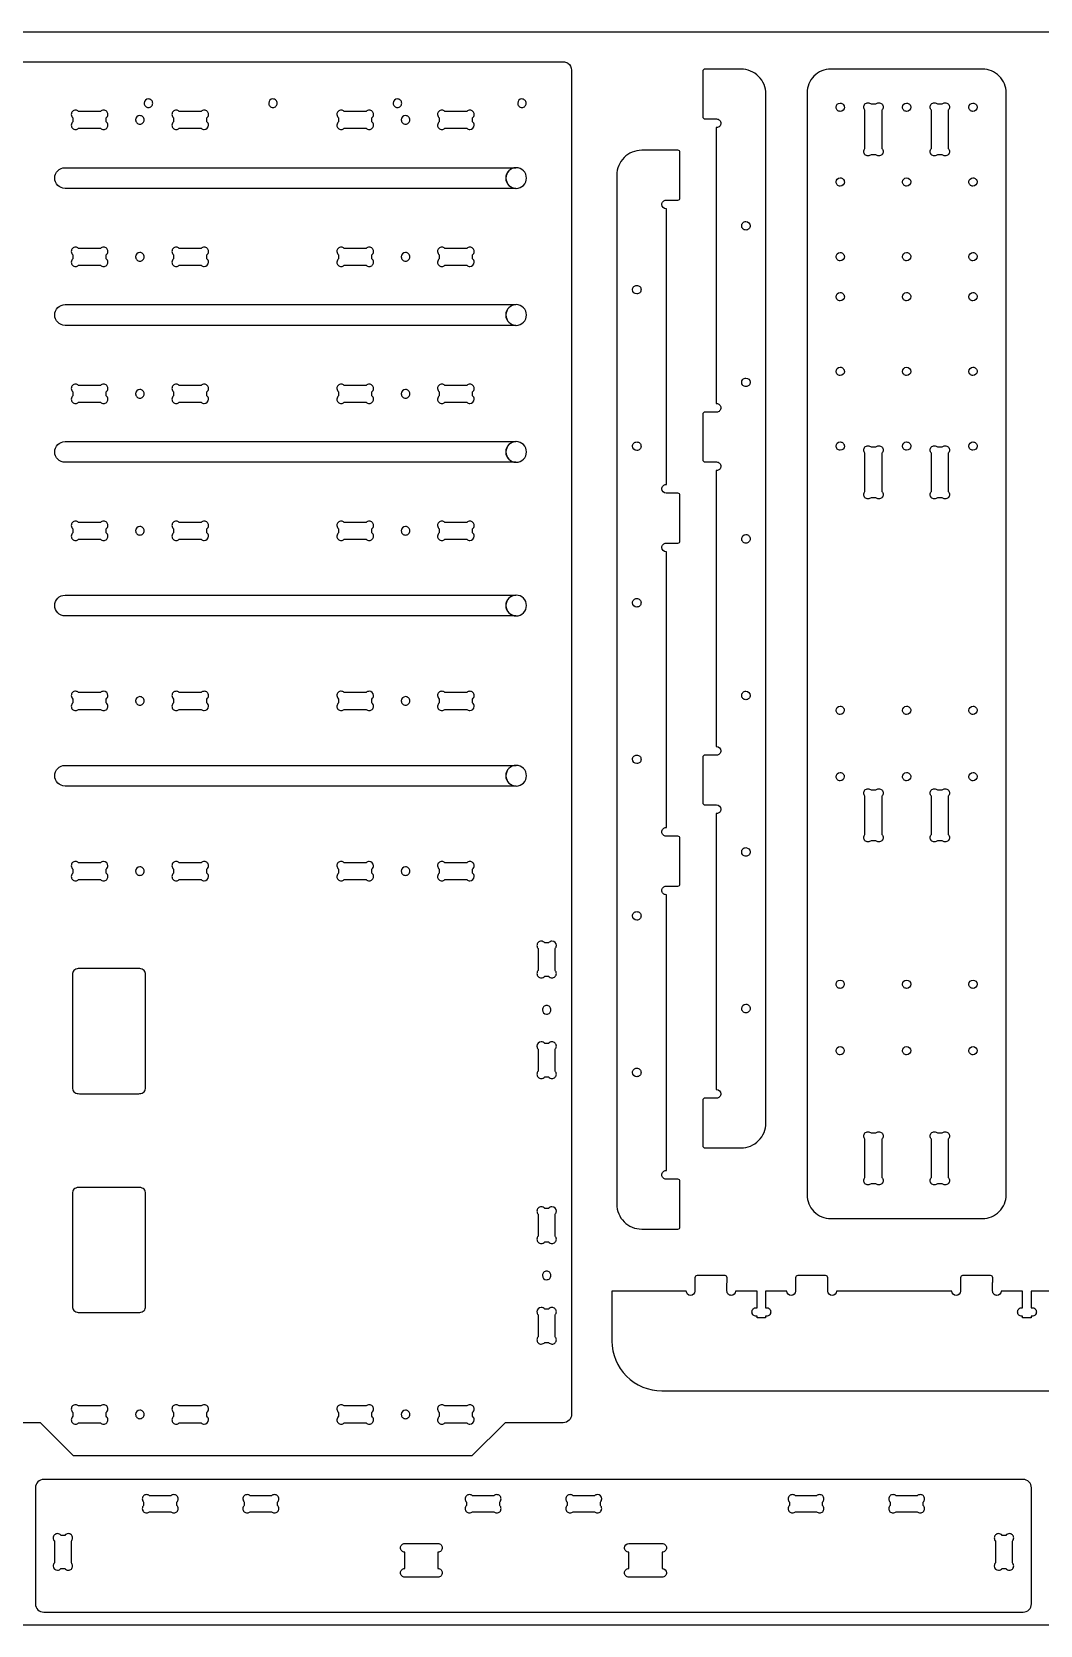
# Model space of a CAD drawing. Header units: millimetres. Extents: x 2352 to 2545, y 2416 to 2614.
# Drawn here: x 2472.41 to 2502.78, y 2465.46 to 2513.46 of the extents above; entities that cross this region are included whole.
import ezdxf

# ---------------------------------------------------------------- set-up
doc = ezdxf.new("R2010")
doc.units = ezdxf.units.MM
doc.layers.add('Layer_1', color=70, linetype='Continuous')

msp = doc.modelspace()

# ---------------------------------------------------------------- linework, layer by layer
at = {"layer": 'Layer_1'}
msp.add_lwpolyline([(2448.54, 2513.462), (2544.538, 2513.462), (2544.538, 2465.464), (2448.54, 2465.464)], close=True, dxfattribs=at)
for points in [[(2488.543, 2512.525, -0.029149), (2488.554, 2512.518, -0.248873), (2488.664, 2512.311), (2488.664, 2488.188), (2488.664, 2471.813, -0.415499), (2488.414, 2471.563), (2486.664, 2471.563), (2485.664, 2470.562), (2473.665, 2470.562), (2472.665, 2471.563), (2471.54, 2471.563, -0.415499), (2471.29, 2471.813), (2471.29, 2487.938), (2470.415, 2487.938, -0.4155), (2470.165, 2488.188), (2470.165, 2512.311, -0.415494), (2470.415, 2512.561), (2488.414, 2512.561), (2488.414, 2512.561, -0.14259)], [(2493.164, 2500.375, -0.415985), (2493.034, 2500.245), (2493.021, 2500.245), (2493.021, 2491.935), (2493.034, 2491.935, -0.414026), (2493.164, 2491.805, -0.415855), (2493.034, 2491.675), (2493.021, 2491.675), (2493.021, 2491.674), (2492.679, 2491.674, 0.415566), (2492.617, 2491.611), (2492.617, 2490.236, 0.415434), (2492.679, 2490.174), (2493.021, 2490.174), (2493.021, 2490.173), (2493.034, 2490.173, -0.414026), (2493.164, 2490.042, -0.415963), (2493.034, 2489.912), (2493.021, 2489.912), (2493.021, 2481.602), (2493.034, 2481.602, -0.414092), (2493.164, 2481.472, -0.415987), (2493.034, 2481.342), (2493.021, 2481.342), (2493.021, 2481.341), (2492.679, 2481.341, 0.415558), (2492.617, 2481.278), (2492.617, 2479.903, 0.415439), (2492.679, 2479.841), (2493.021, 2479.841), (2493.024, 2479.841), (2493.77, 2479.841), (2493.77, 2479.841, 0.415485), (2494.519, 2480.59), (2494.519, 2511.591, 0.41548), (2493.77, 2512.339), (2493.77, 2512.339), (2493.024, 2512.339), (2493.021, 2512.339), (2492.679, 2512.339), (2492.679, 2512.339, 0.415578), (2492.617, 2512.277), (2492.617, 2510.902, 0.415439), (2492.679, 2510.839), (2493.021, 2510.839), (2493.021, 2510.838), (2493.034, 2510.838, -0.416006), (2493.164, 2510.708, -0.416757), (2493.034, 2510.578), (2493.021, 2510.578), (2493.021, 2502.268), (2493.034, 2502.268, -0.415907), (2493.164, 2502.138, -0.416757), (2493.034, 2502.008), (2493.021, 2502.008), (2493.021, 2502.007), (2492.679, 2502.007, 0.415465), (2492.617, 2501.944), (2492.617, 2500.569, 0.415214), (2492.679, 2500.507), (2493.021, 2500.507), (2493.021, 2500.505), (2493.034, 2500.505, -0.415967)], [(2501.038, 2512.339), (2496.475, 2512.339), (2496.475, 2512.339, 0.415783), (2495.757, 2511.621), (2495.757, 2478.432, 0.415455), (2496.475, 2477.714), (2501.038, 2477.714, 0.415442), (2501.756, 2478.432), (2501.756, 2511.621, 0.415312)], [(2475.921, 2511.182, 0.414711), (2476.05, 2511.312, 0.415513), (2475.921, 2511.441, 0.412783), (2475.792, 2511.312, 0.414697)], [(2479.671, 2511.182, 0.414711), (2479.8, 2511.312, 0.415513), (2479.671, 2511.441, 0.412771), (2479.542, 2511.312, 0.414706)], [(2483.421, 2511.182, 0.414711), (2483.55, 2511.312, 0.415513), (2483.421, 2511.441, 0.412783), (2483.292, 2511.312, 0.414697)], [(2487.171, 2511.182, 0.414711), (2487.3, 2511.312, 0.415513), (2487.171, 2511.441, 0.412771), (2487.042, 2511.312, 0.414706)], [(2496.632, 2511.191, -0.41419), (2496.757, 2511.316, -0.414218), (2496.882, 2511.191, -0.41419), (2496.757, 2511.066, -0.414218)], [(2498.01, 2511.291), (2498.011, 2511.291), (2498.011, 2511.29, -0.203209), (2498.049, 2511.198, -0.196302), (2498.011, 2511.106), (2498.011, 2510.831), (2498.011, 2510.666), (2498.011, 2510.387), (2498.011, 2509.947, -0.203561), (2498.049, 2509.855, -0.195895), (2498.011, 2509.763), (2498.011, 2509.762), (2498.01, 2509.762, -0.20099), (2497.919, 2509.724, -0.194334), (2497.827, 2509.762), (2497.686, 2509.762, -0.200946), (2497.594, 2509.724, -0.194214), (2497.503, 2509.762), (2497.502, 2509.762), (2497.502, 2509.763, -0.19993), (2497.465, 2509.855, -0.199083), (2497.502, 2509.947), (2497.502, 2510.387), (2497.502, 2510.666), (2497.502, 2510.831), (2497.502, 2511.106, -0.199677), (2497.465, 2511.198, -0.199515), (2497.502, 2511.29), (2497.502, 2511.291), (2497.503, 2511.291, -0.197714), (2497.594, 2511.328, -0.197923), (2497.686, 2511.291), (2497.827, 2511.291, -0.197676), (2497.919, 2511.328, -0.197448)], [(2498.757, 2511.316, -0.414216), (2498.882, 2511.191, -0.414195), (2498.757, 2511.066, -0.414229), (2498.632, 2511.191, -0.414185)], [(2500.009, 2511.291), (2500.01, 2511.291), (2500.01, 2511.29, -0.2032), (2500.048, 2511.198, -0.196313), (2500.01, 2511.106), (2500.01, 2510.831), (2500.01, 2510.666), (2500.01, 2510.387), (2500.01, 2509.947, -0.203552), (2500.048, 2509.855, -0.195905), (2500.01, 2509.763), (2500.01, 2509.762), (2500.009, 2509.762, -0.200948), (2499.918, 2509.724, -0.194176), (2499.827, 2509.762), (2499.685, 2509.762, -0.200919), (2499.594, 2509.724, -0.194214), (2499.502, 2509.762), (2499.502, 2509.762), (2499.502, 2509.763, -0.199927), (2499.464, 2509.855, -0.199077), (2499.502, 2509.947), (2499.502, 2510.387), (2499.502, 2510.666), (2499.502, 2510.831), (2499.502, 2511.106, -0.199653), (2499.464, 2511.198, -0.199517), (2499.502, 2511.29), (2499.502, 2511.291), (2499.502, 2511.291, -0.197747), (2499.594, 2511.328, -0.197842), (2499.685, 2511.291), (2499.827, 2511.291, -0.197713), (2499.918, 2511.328, -0.197606)], [(2500.756, 2511.066, -0.414216), (2500.631, 2511.191, -0.414195), (2500.756, 2511.316, -0.414229), (2500.881, 2511.191, -0.414185)], [(2473.648, 2510.753, 0.236634), (2473.596, 2510.649, 0.414732), (2473.726, 2510.519, 0.19521), (2473.818, 2510.557), (2474.479, 2510.557, 0.202105), (2474.571, 2510.519, 0.414929), (2474.701, 2510.649, 0.239612), (2474.648, 2510.753), (2474.648, 2510.869, 0.237029), (2474.701, 2510.973, 0.416502), (2474.571, 2511.103, 0.199459), (2474.479, 2511.065), (2473.818, 2511.065, 0.199927), (2473.726, 2511.103, 0.416771), (2473.596, 2510.973, 0.238712), (2473.648, 2510.869)], [(2475.664, 2510.682, 0.414701), (2475.793, 2510.811, 0.415493), (2475.664, 2510.94, 0.412851), (2475.535, 2510.811, 0.414698)], [(2476.68, 2510.753, 0.236309), (2476.628, 2510.649, 0.416617), (2476.757, 2510.519, 0.195053), (2476.849, 2510.557), (2477.51, 2510.557, 0.202304), (2477.602, 2510.519, 0.414141), (2477.732, 2510.649, 0.239615), (2477.68, 2510.753), (2477.68, 2510.869, 0.236984), (2477.732, 2510.973, 0.415833), (2477.602, 2511.103, 0.19961), (2477.51, 2511.065), (2476.849, 2511.065, 0.199964), (2476.757, 2511.103, 0.416024), (2476.628, 2510.973, 0.240633), (2476.68, 2510.869)], [(2481.649, 2510.753, 0.236634), (2481.597, 2510.649, 0.414741), (2481.727, 2510.519, 0.195288), (2481.819, 2510.557), (2482.48, 2510.557, 0.202105), (2482.572, 2510.519, 0.414944), (2482.702, 2510.649, 0.239615), (2482.649, 2510.753), (2482.649, 2510.869, 0.237037), (2482.702, 2510.973, 0.416487), (2482.572, 2511.103, 0.199533), (2482.48, 2511.065), (2481.819, 2511.065, 0.199895), (2481.727, 2511.103, 0.416749), (2481.597, 2510.973, 0.238712), (2481.649, 2510.869)], [(2483.665, 2510.682, 0.414711), (2483.794, 2510.811, 0.415489), (2483.665, 2510.94, 0.412831), (2483.536, 2510.811, 0.414706)], [(2484.681, 2510.753, 0.23636), (2484.629, 2510.649, 0.416608), (2484.758, 2510.519, 0.194975), (2484.85, 2510.557), (2485.512, 2510.557, 0.202171), (2485.603, 2510.519, 0.414127), (2485.733, 2510.649, 0.239645), (2485.681, 2510.753), (2485.681, 2510.869, 0.236916), (2485.733, 2510.973, 0.415852), (2485.603, 2511.103, 0.19961), (2485.511, 2511.065), (2484.85, 2511.065, 0.199964), (2484.758, 2511.103, 0.416036), (2484.629, 2510.973, 0.24061), (2484.681, 2510.869)], [(2491.383, 2489.361, -0.415997), (2491.513, 2489.491), (2491.526, 2489.491), (2491.526, 2497.801), (2491.513, 2497.801, -0.414029), (2491.383, 2497.931, -0.416007), (2491.513, 2498.061), (2491.526, 2498.061), (2491.526, 2498.062), (2491.868, 2498.062, 0.41546), (2491.931, 2498.125), (2491.931, 2499.5, 0.41545), (2491.868, 2499.562), (2491.526, 2499.562), (2491.526, 2499.563), (2491.513, 2499.563, -0.414089), (2491.383, 2499.694, -0.415997), (2491.513, 2499.824), (2491.526, 2499.824), (2491.526, 2508.134), (2491.513, 2508.134, -0.414024), (2491.383, 2508.264, -0.415862), (2491.513, 2508.394), (2491.526, 2508.394), (2491.526, 2508.395), (2491.868, 2508.395, 0.415562), (2491.931, 2508.458), (2491.931, 2509.833, 0.41545), (2491.868, 2509.895), (2491.526, 2509.895), (2491.523, 2509.895), (2490.778, 2509.895), (2490.777, 2509.895, 0.415478), (2490.028, 2509.146), (2490.028, 2478.145, 0.41546), (2490.777, 2477.396), (2490.778, 2477.396), (2491.523, 2477.396), (2491.526, 2477.396), (2491.868, 2477.396), (2491.868, 2477.396, 0.415553), (2491.931, 2477.459), (2491.931, 2478.834, 0.41545), (2491.868, 2478.896), (2491.526, 2478.896), (2491.526, 2478.898), (2491.513, 2478.898, -0.415905), (2491.383, 2479.028, -0.416634), (2491.513, 2479.158), (2491.526, 2479.158), (2491.526, 2487.468), (2491.513, 2487.468, -0.415965), (2491.383, 2487.598, -0.416767), (2491.513, 2487.728), (2491.526, 2487.728), (2491.526, 2487.729), (2491.868, 2487.729, 0.415562), (2491.931, 2487.792), (2491.931, 2489.167, 0.41545), (2491.868, 2489.229), (2491.526, 2489.229), (2491.526, 2489.231), (2491.513, 2489.231, -0.416009)], [(2486.99, 2509.371, 0.405615), (2486.688, 2509.059, 0.40475), (2486.99, 2508.748), (2486.99, 2508.747), (2473.408, 2508.747, -0.415455), (2473.096, 2509.059, -0.415508), (2473.408, 2509.371), (2486.99, 2509.371), (2486.99, 2509.371)], [(2487.308, 2509.059, 0.414268), (2486.996, 2509.371, 0.414322), (2486.684, 2509.059, 0.414311), (2486.996, 2508.747, 0.414287)], [(2496.882, 2508.941, -0.414187), (2496.757, 2508.816, -0.414224), (2496.632, 2508.941, -0.4142), (2496.757, 2509.066, -0.414214)], [(2498.882, 2508.941, -0.414193), (2498.757, 2508.816, -0.414234), (2498.632, 2508.941, -0.414196), (2498.757, 2509.066, -0.414212)], [(2500.756, 2508.816, -0.414222), (2500.631, 2508.941, -0.414205), (2500.756, 2509.066, -0.414224), (2500.881, 2508.941, -0.414183)], [(2493.918, 2507.492, -0.414723), (2493.789, 2507.621, -0.415479), (2493.918, 2507.75, -0.412831), (2494.047, 2507.621, -0.414706)], [(2473.648, 2506.627, 0.23664), (2473.596, 2506.523, 0.414734), (2473.726, 2506.392, 0.19521), (2473.818, 2506.43), (2474.479, 2506.43, 0.202105), (2474.571, 2506.392, 0.414924), (2474.701, 2506.523, 0.23961), (2474.648, 2506.627), (2474.648, 2506.743, 0.237013), (2474.701, 2506.847, 0.416502), (2474.571, 2506.977, 0.199459), (2474.479, 2506.939), (2473.818, 2506.939, 0.199927), (2473.726, 2506.977, 0.416771), (2473.596, 2506.847, 0.238737), (2473.648, 2506.743)], [(2476.68, 2506.626, 0.23633), (2476.628, 2506.523, 0.416619), (2476.757, 2506.392, 0.195053), (2476.849, 2506.43), (2477.51, 2506.43, 0.202304), (2477.602, 2506.392, 0.414136), (2477.732, 2506.523, 0.239613), (2477.68, 2506.627), (2477.68, 2506.743, 0.236968), (2477.732, 2506.847, 0.415833), (2477.602, 2506.977, 0.19961), (2477.51, 2506.939), (2476.849, 2506.939, 0.199964), (2476.757, 2506.977, 0.416024), (2476.628, 2506.847, 0.240631), (2476.68, 2506.743)], [(2481.649, 2506.627, 0.23664), (2481.597, 2506.523, 0.414743), (2481.727, 2506.392, 0.195288), (2481.819, 2506.43), (2482.48, 2506.43, 0.202105), (2482.572, 2506.392, 0.414938), (2482.702, 2506.523, 0.239613), (2482.649, 2506.627), (2482.649, 2506.743, 0.237021), (2482.702, 2506.847, 0.416487), (2482.572, 2506.977, 0.199533), (2482.48, 2506.939), (2481.819, 2506.939, 0.199895), (2481.727, 2506.977, 0.416749), (2481.597, 2506.847, 0.238737), (2481.649, 2506.743)], [(2484.681, 2506.626, 0.236381), (2484.629, 2506.523, 0.41661), (2484.758, 2506.392, 0.194975), (2484.85, 2506.43), (2485.512, 2506.43, 0.202171), (2485.603, 2506.392, 0.414121), (2485.733, 2506.523, 0.239643), (2485.681, 2506.627), (2485.681, 2506.743, 0.2369), (2485.733, 2506.847, 0.415852), (2485.603, 2506.977, 0.19961), (2485.511, 2506.939), (2484.85, 2506.939, 0.199964), (2484.758, 2506.977, 0.416036), (2484.629, 2506.847, 0.240608), (2484.681, 2506.743)], [(2475.664, 2506.555, 0.414701), (2475.793, 2506.684, 0.415503), (2475.664, 2506.814, 0.412847), (2475.535, 2506.684, 0.414698)], [(2483.665, 2506.555, 0.414711), (2483.794, 2506.684, 0.415499), (2483.665, 2506.814, 0.412827), (2483.536, 2506.684, 0.414706)], [(2496.882, 2506.691, -0.41419), (2496.757, 2506.566, -0.414218), (2496.632, 2506.691, -0.41419), (2496.757, 2506.816, -0.414218)], [(2498.757, 2506.816, -0.414216), (2498.882, 2506.691, -0.414195), (2498.757, 2506.566, -0.414229), (2498.632, 2506.691, -0.414185)], [(2500.756, 2506.566, -0.414216), (2500.631, 2506.691, -0.414195), (2500.756, 2506.816, -0.414229), (2500.881, 2506.691, -0.414185)], [(2490.63, 2505.825, -0.414713), (2490.759, 2505.696, -0.415483), (2490.63, 2505.567, -0.412831), (2490.5, 2505.696, -0.414706)], [(2496.632, 2505.484, -0.41419), (2496.757, 2505.609, -0.414218), (2496.882, 2505.484, -0.41419), (2496.757, 2505.359, -0.414218)], [(2498.757, 2505.609, -0.414216), (2498.882, 2505.484, -0.414195), (2498.757, 2505.359, -0.414229), (2498.632, 2505.484, -0.414185)], [(2500.756, 2505.359, -0.414216), (2500.631, 2505.484, -0.414195), (2500.756, 2505.609, -0.414229), (2500.881, 2505.484, -0.414185)], [(2486.99, 2505.244, 0.405659), (2486.688, 2504.933, 0.404703), (2486.99, 2504.621), (2486.99, 2504.621), (2473.408, 2504.621, -0.415428), (2473.096, 2504.933, -0.415383), (2473.408, 2505.245), (2486.99, 2505.245), (2486.99, 2505.245)], [(2487.308, 2504.933, 0.414267), (2486.996, 2505.245, 0.414324), (2486.684, 2504.933, 0.414312), (2486.996, 2504.621, 0.414284)], [(2496.882, 2503.234, -0.414187), (2496.757, 2503.109, -0.414224), (2496.632, 2503.234, -0.4142), (2496.757, 2503.359, -0.414214)], [(2498.882, 2503.234, -0.414193), (2498.757, 2503.109, -0.414234), (2498.632, 2503.234, -0.414196), (2498.757, 2503.359, -0.414212)], [(2500.756, 2503.109, -0.414222), (2500.631, 2503.234, -0.414205), (2500.756, 2503.359, -0.414224), (2500.881, 2503.234, -0.414183)], [(2473.648, 2502.5, 0.236634), (2473.596, 2502.396, 0.414734), (2473.726, 2502.266, 0.1952), (2473.818, 2502.304), (2474.479, 2502.304, 0.202115), (2474.571, 2502.266, 0.414924), (2474.701, 2502.396, 0.239612), (2474.648, 2502.5), (2474.648, 2502.616, 0.237029), (2474.701, 2502.721, 0.416492), (2474.571, 2502.85, 0.199449), (2474.479, 2502.813), (2473.818, 2502.813, 0.199937), (2473.726, 2502.85, 0.416775), (2473.596, 2502.721, 0.238712), (2473.648, 2502.616)], [(2475.664, 2502.429, 0.414695), (2475.793, 2502.558, 0.415493), (2475.664, 2502.688, 0.412851), (2475.535, 2502.558, 0.414701)], [(2476.68, 2502.5, 0.23633), (2476.628, 2502.396, 0.416619), (2476.757, 2502.266, 0.195043), (2476.849, 2502.304), (2477.51, 2502.304, 0.202313), (2477.602, 2502.266, 0.414136), (2477.732, 2502.396, 0.239615), (2477.68, 2502.5), (2477.68, 2502.616, 0.236984), (2477.732, 2502.721, 0.415823), (2477.602, 2502.85, 0.1996), (2477.51, 2502.813), (2476.849, 2502.813, 0.199974), (2476.757, 2502.85, 0.416028), (2476.628, 2502.721, 0.240633), (2476.68, 2502.616)], [(2481.649, 2502.5, 0.236634), (2481.597, 2502.396, 0.414743), (2481.727, 2502.266, 0.195277), (2481.819, 2502.304), (2482.48, 2502.304, 0.202115), (2482.572, 2502.266, 0.414938), (2482.702, 2502.396, 0.239615), (2482.649, 2502.5), (2482.649, 2502.616, 0.237037), (2482.702, 2502.721, 0.416477), (2482.572, 2502.85, 0.199522), (2482.48, 2502.813), (2481.819, 2502.813, 0.199904), (2481.727, 2502.85, 0.416753), (2481.597, 2502.721, 0.238712), (2481.649, 2502.616)], [(2483.665, 2502.429, 0.414705), (2483.794, 2502.558, 0.415489), (2483.665, 2502.688, 0.412831), (2483.536, 2502.558, 0.414709)], [(2484.681, 2502.5, 0.236381), (2484.629, 2502.396, 0.41661), (2484.758, 2502.266, 0.194964), (2484.85, 2502.304), (2485.512, 2502.304, 0.202181), (2485.603, 2502.266, 0.414121), (2485.733, 2502.396, 0.239645), (2485.681, 2502.5), (2485.681, 2502.616, 0.236916), (2485.733, 2502.721, 0.415842), (2485.603, 2502.85, 0.1996), (2485.511, 2502.813), (2484.85, 2502.813, 0.199974), (2484.758, 2502.85, 0.41604), (2484.629, 2502.721, 0.24061), (2484.681, 2502.616)], [(2493.918, 2502.776, -0.414723), (2493.789, 2502.905, -0.415479), (2493.918, 2503.034, -0.412831), (2494.047, 2502.905, -0.414706)], [(2486.99, 2501.118, 0.405619), (2486.688, 2500.806, 0.40475), (2486.99, 2500.495), (2486.99, 2500.495), (2473.408, 2500.495, -0.415453), (2473.096, 2500.806, -0.415508), (2473.408, 2501.118), (2486.99, 2501.118), (2486.99, 2501.118)], [(2487.308, 2500.806, 0.414267), (2486.996, 2501.118, 0.414324), (2486.684, 2500.806, 0.414311), (2486.996, 2500.495, 0.414287)], [(2490.63, 2501.109, -0.414713), (2490.759, 2500.98, -0.415483), (2490.63, 2500.85, -0.412831), (2490.5, 2500.98, -0.414706)], [(2496.632, 2500.984, -0.41419), (2496.757, 2501.109, -0.414218), (2496.882, 2500.984, -0.41419), (2496.757, 2500.859, -0.414218)], [(2498.01, 2500.958), (2498.011, 2500.958), (2498.011, 2500.957, -0.20287), (2498.049, 2500.865, -0.195888), (2498.011, 2500.773), (2498.011, 2500.498), (2498.011, 2500.333), (2498.011, 2500.054), (2498.011, 2499.614, -0.203209), (2498.049, 2499.522, -0.195888), (2498.011, 2499.43), (2498.011, 2499.429), (2498.01, 2499.429, -0.201219), (2497.919, 2499.391, -0.194251), (2497.827, 2499.429), (2497.686, 2499.429, -0.201175), (2497.594, 2499.391, -0.194131), (2497.503, 2499.429), (2497.502, 2499.429), (2497.502, 2499.43, -0.199979), (2497.465, 2499.522, -0.199507), (2497.502, 2499.614), (2497.502, 2500.054), (2497.502, 2500.333), (2497.502, 2500.498), (2497.502, 2500.773, -0.200023), (2497.465, 2500.865, -0.199922), (2497.502, 2500.957), (2497.502, 2500.958), (2497.503, 2500.958, -0.197925), (2497.594, 2500.995, -0.19785), (2497.686, 2500.958), (2497.827, 2500.958, -0.197887), (2497.919, 2500.995, -0.197455)], [(2498.757, 2501.109, -0.414216), (2498.882, 2500.984, -0.414195), (2498.757, 2500.859, -0.414229), (2498.632, 2500.984, -0.414185)], [(2500.009, 2500.958), (2500.01, 2500.958), (2500.01, 2500.957, -0.202861), (2500.048, 2500.865, -0.195899), (2500.01, 2500.773), (2500.01, 2500.498), (2500.01, 2500.333), (2500.01, 2500.054), (2500.01, 2499.614, -0.2032), (2500.048, 2499.522, -0.195899), (2500.01, 2499.43), (2500.01, 2499.429), (2500.009, 2499.429, -0.201178), (2499.918, 2499.391, -0.194093), (2499.827, 2499.429), (2499.685, 2499.429, -0.201148), (2499.594, 2499.391, -0.194131), (2499.502, 2499.429), (2499.502, 2499.429), (2499.502, 2499.43, -0.199976), (2499.464, 2499.522, -0.199502), (2499.502, 2499.614), (2499.502, 2500.054), (2499.502, 2500.333), (2499.502, 2500.498), (2499.502, 2500.773, -0.199998), (2499.464, 2500.865, -0.199924), (2499.502, 2500.957), (2499.502, 2500.958), (2499.502, 2500.958, -0.197959), (2499.594, 2500.995, -0.197769), (2499.685, 2500.958), (2499.827, 2500.958, -0.197924), (2499.918, 2500.995, -0.197613)], [(2500.756, 2500.859, -0.414216), (2500.631, 2500.984, -0.414195), (2500.756, 2501.109, -0.414229), (2500.881, 2500.984, -0.414185)], [(2473.648, 2498.374, 0.236865), (2473.596, 2498.27, 0.414756), (2473.726, 2498.14, 0.195094), (2473.818, 2498.178), (2474.479, 2498.178, 0.202207), (2474.571, 2498.14, 0.41487), (2474.701, 2498.27, 0.239612), (2474.648, 2498.374), (2474.648, 2498.49, 0.237029), (2474.701, 2498.594, 0.416502), (2474.571, 2498.724, 0.199459), (2474.479, 2498.686), (2473.818, 2498.686, 0.199927), (2473.726, 2498.724, 0.416771), (2473.596, 2498.594, 0.238712), (2473.648, 2498.49)], [(2475.664, 2498.303, 0.414701), (2475.793, 2498.432, 0.415493), (2475.664, 2498.561, 0.412851), (2475.535, 2498.432, 0.414698)], [(2476.68, 2498.374, 0.236287), (2476.628, 2498.27, 0.416617), (2476.757, 2498.14, 0.195053), (2476.849, 2498.178), (2477.51, 2498.178, 0.202304), (2477.602, 2498.14, 0.414141), (2477.732, 2498.27, 0.239615), (2477.68, 2498.374), (2477.68, 2498.49, 0.236984), (2477.732, 2498.594, 0.415833), (2477.602, 2498.724, 0.19961), (2477.51, 2498.686), (2476.849, 2498.686, 0.199964), (2476.757, 2498.724, 0.416024), (2476.628, 2498.594, 0.240633), (2476.68, 2498.49)], [(2481.649, 2498.374, 0.236865), (2481.597, 2498.27, 0.414766), (2481.727, 2498.14, 0.195172), (2481.819, 2498.178), (2482.48, 2498.178, 0.202207), (2482.572, 2498.14, 0.414884), (2482.702, 2498.27, 0.239615), (2482.649, 2498.374), (2482.649, 2498.49, 0.237037), (2482.702, 2498.594, 0.416487), (2482.572, 2498.724, 0.199533), (2482.48, 2498.686), (2481.819, 2498.686, 0.199895), (2481.727, 2498.724, 0.416749), (2481.597, 2498.594, 0.238712), (2481.649, 2498.49)], [(2483.665, 2498.303, 0.414711), (2483.794, 2498.432, 0.415489), (2483.665, 2498.561, 0.412831), (2483.536, 2498.432, 0.414706)], [(2484.681, 2498.374, 0.236338), (2484.629, 2498.27, 0.416608), (2484.758, 2498.14, 0.194975), (2484.85, 2498.178), (2485.512, 2498.178, 0.202171), (2485.603, 2498.14, 0.414127), (2485.733, 2498.27, 0.239645), (2485.681, 2498.374), (2485.681, 2498.49, 0.236916), (2485.733, 2498.594, 0.415852), (2485.603, 2498.724, 0.19961), (2485.511, 2498.686), (2484.85, 2498.686, 0.199964), (2484.758, 2498.724, 0.416036), (2484.629, 2498.594, 0.24061), (2484.681, 2498.49)], [(2493.918, 2498.059, -0.414723), (2493.789, 2498.188, -0.413052), (2493.918, 2498.318, -0.415286), (2494.047, 2498.188, -0.414706)], [(2486.99, 2496.492, 0.405655), (2486.688, 2496.18, 0.404797), (2486.99, 2495.869), (2486.99, 2495.869), (2473.408, 2495.869, -0.415434), (2473.096, 2496.18, -0.415428), (2473.408, 2496.492), (2486.99, 2496.492), (2486.99, 2496.492)], [(2486.996, 2496.492, 0.414305), (2486.684, 2496.18, 0.414312), (2486.996, 2495.869, 0.414284), (2487.308, 2496.18, 0.414267)], [(2490.63, 2496.393, -0.414713), (2490.759, 2496.264, -0.415483), (2490.63, 2496.134, -0.412831), (2490.5, 2496.264, -0.414706)], [(2473.648, 2493.248, 0.236634), (2473.596, 2493.144, 0.414734), (2473.726, 2493.014, 0.1952), (2473.818, 2493.052), (2474.479, 2493.052, 0.202115), (2474.571, 2493.014, 0.414924), (2474.701, 2493.144, 0.239902), (2474.648, 2493.248), (2474.648, 2493.364, 0.237029), (2474.701, 2493.468, 0.41406), (2474.571, 2493.598, 0.199459), (2474.479, 2493.56), (2473.818, 2493.56, 0.199927), (2473.726, 2493.598, 0.416726), (2473.596, 2493.468, 0.238712), (2473.648, 2493.364)], [(2476.68, 2493.248, 0.236068), (2476.628, 2493.144, 0.416619), (2476.757, 2493.014, 0.195043), (2476.849, 2493.052), (2477.51, 2493.052, 0.202313), (2477.602, 2493.014, 0.414136), (2477.732, 2493.144, 0.239905), (2477.68, 2493.248), (2477.68, 2493.364, 0.236984), (2477.732, 2493.468, 0.415941), (2477.602, 2493.598, 0.19961), (2477.51, 2493.56), (2476.849, 2493.56, 0.199964), (2476.757, 2493.598, 0.415979), (2476.628, 2493.468, 0.240633), (2476.68, 2493.364)], [(2481.649, 2493.248, 0.236634), (2481.597, 2493.144, 0.414743), (2481.727, 2493.014, 0.195277), (2481.819, 2493.052), (2482.48, 2493.052, 0.202115), (2482.572, 2493.014, 0.414938), (2482.702, 2493.144, 0.239905), (2482.649, 2493.248), (2482.649, 2493.364, 0.237037), (2482.702, 2493.468, 0.414045), (2482.572, 2493.598, 0.199533), (2482.48, 2493.56), (2481.819, 2493.56, 0.199895), (2481.727, 2493.598, 0.416705), (2481.597, 2493.468, 0.238712), (2481.649, 2493.364)], [(2484.681, 2493.248, 0.236119), (2484.629, 2493.144, 0.41661), (2484.758, 2493.014, 0.194964), (2484.85, 2493.052), (2485.512, 2493.052, 0.202181), (2485.603, 2493.014, 0.414121), (2485.733, 2493.144, 0.239935), (2485.681, 2493.248), (2485.681, 2493.364, 0.236916), (2485.733, 2493.468, 0.41596), (2485.603, 2493.598, 0.19961), (2485.511, 2493.56), (2484.85, 2493.56, 0.199964), (2484.758, 2493.598, 0.415991), (2484.629, 2493.468, 0.24061), (2484.681, 2493.364)], [(2493.918, 2493.343, -0.414717), (2493.789, 2493.472, -0.415477), (2493.918, 2493.602, -0.412837), (2494.047, 2493.472, -0.414709)], [(2475.664, 2493.177, 0.414701), (2475.793, 2493.306, 0.415493), (2475.664, 2493.435, 0.412851), (2475.535, 2493.306, 0.414698)], [(2483.665, 2493.177, 0.414711), (2483.794, 2493.306, 0.415489), (2483.665, 2493.435, 0.412831), (2483.536, 2493.306, 0.414706)], [(2496.756, 2493.149, -0.414214), (2496.881, 2493.024, -0.4142), (2496.756, 2492.899, -0.414245), (2496.631, 2493.024, -0.414179)], [(2498.757, 2493.149, -0.414222), (2498.882, 2493.024, -0.414205), (2498.757, 2492.899, -0.414224), (2498.632, 2493.024, -0.414183)], [(2500.757, 2493.149, -0.414222), (2500.882, 2493.024, -0.414205), (2500.757, 2492.899, -0.414224), (2500.632, 2493.024, -0.414183)], [(2490.63, 2491.677, -0.414713), (2490.759, 2491.548, -0.415483), (2490.63, 2491.418, -0.412831), (2490.5, 2491.548, -0.414706)], [(2486.688, 2491.054, 0.414263), (2487, 2490.742), (2473.408, 2490.742, -0.415469), (2473.096, 2491.054, -0.415469), (2473.408, 2491.366), (2487, 2491.366), (2487, 2491.366, 0.414287)], [(2486.996, 2491.366, 0.414305), (2486.684, 2491.054, 0.414312), (2486.996, 2490.742, 0.414284), (2487.308, 2491.054, 0.414312)], [(2487.215, 2491.28, 0.018442), (2487.196, 2491.297, -0.025431)], [(2496.756, 2491.149, -0.414214), (2496.881, 2491.024, -0.4142), (2496.756, 2490.899, -0.414245), (2496.631, 2491.024, -0.414179)], [(2498.757, 2491.149, -0.414222), (2498.882, 2491.024, -0.414205), (2498.757, 2490.899, -0.414224), (2498.632, 2491.024, -0.414183)], [(2500.757, 2491.149, -0.414222), (2500.882, 2491.024, -0.414205), (2500.757, 2490.899, -0.414224), (2500.632, 2491.024, -0.414183)], [(2498.01, 2490.625), (2498.011, 2490.625), (2498.011, 2490.624, -0.203161), (2498.049, 2490.532, -0.195888), (2498.011, 2490.44), (2498.011, 2490.165), (2498.011, 2490), (2498.011, 2489.721), (2498.011, 2489.281, -0.20287), (2498.049, 2489.189, -0.195888), (2498.011, 2489.097), (2498.011, 2489.096), (2498.01, 2489.096, -0.201219), (2497.919, 2489.059, -0.194334), (2497.827, 2489.096), (2497.686, 2489.096, -0.200946), (2497.594, 2489.059, -0.194214), (2497.503, 2489.096), (2497.502, 2489.096), (2497.502, 2489.097, -0.199979), (2497.465, 2489.189, -0.199915), (2497.502, 2489.281), (2497.502, 2489.721), (2497.502, 2490), (2497.502, 2490.165), (2497.502, 2490.44, -0.200023), (2497.465, 2490.532, -0.19952), (2497.502, 2490.624), (2497.502, 2490.625), (2497.503, 2490.625, -0.197619), (2497.594, 2490.662, -0.198027), (2497.686, 2490.625), (2497.827, 2490.625, -0.197581), (2497.919, 2490.662, -0.197633)], [(2499.502, 2490.625, -0.197653), (2499.594, 2490.662, -0.197947), (2499.685, 2490.625), (2499.827, 2490.625, -0.197618), (2499.918, 2490.662, -0.197791), (2500.009, 2490.625), (2500.01, 2490.625), (2500.01, 2490.624, -0.203152), (2500.048, 2490.532, -0.195899), (2500.01, 2490.44), (2500.01, 2490.165), (2500.01, 2490), (2500.01, 2489.721), (2500.01, 2489.281, -0.202861), (2500.048, 2489.189, -0.195899), (2500.01, 2489.097), (2500.01, 2489.096), (2500.009, 2489.096, -0.201178), (2499.918, 2489.059, -0.194176), (2499.827, 2489.096), (2499.685, 2489.096, -0.200919), (2499.594, 2489.059, -0.194214), (2499.502, 2489.096), (2499.502, 2489.096), (2499.502, 2489.097, -0.199976), (2499.464, 2489.189, -0.199909), (2499.502, 2489.281), (2499.502, 2489.721), (2499.502, 2490), (2499.502, 2490.165), (2499.502, 2490.44, -0.199998), (2499.464, 2490.532, -0.199522), (2499.502, 2490.624), (2499.502, 2490.625)], [(2493.918, 2488.627, -0.414723), (2493.789, 2488.756, -0.415479), (2493.918, 2488.886, -0.412831), (2494.047, 2488.756, -0.414706)], [(2473.648, 2488.122, 0.23664), (2473.596, 2488.017, 0.414734), (2473.726, 2487.887, 0.19521), (2473.818, 2487.925), (2474.479, 2487.925, 0.202105), (2474.571, 2487.887, 0.414924), (2474.701, 2488.017, 0.239899), (2474.648, 2488.122), (2474.648, 2488.238, 0.237013), (2474.701, 2488.342, 0.41406), (2474.571, 2488.472, 0.199459), (2474.479, 2488.434), (2473.818, 2488.434, 0.199927), (2473.726, 2488.472, 0.416726), (2473.596, 2488.342, 0.238737), (2473.648, 2488.238)], [(2475.664, 2488.05, 0.414701), (2475.793, 2488.179, 0.415493), (2475.664, 2488.309, 0.412851), (2475.535, 2488.179, 0.414698)], [(2476.68, 2488.121, 0.23609), (2476.628, 2488.017, 0.416619), (2476.757, 2487.887, 0.195053), (2476.849, 2487.925), (2477.51, 2487.925, 0.202304), (2477.602, 2487.887, 0.414136), (2477.732, 2488.017, 0.239903), (2477.68, 2488.122), (2477.68, 2488.238, 0.236968), (2477.732, 2488.342, 0.415941), (2477.602, 2488.472, 0.19961), (2477.51, 2488.434), (2476.849, 2488.434, 0.199964), (2476.757, 2488.472, 0.415979), (2476.628, 2488.342, 0.240658), (2476.68, 2488.238)], [(2481.649, 2488.122, 0.23664), (2481.597, 2488.017, 0.414743), (2481.727, 2487.887, 0.195288), (2481.819, 2487.925), (2482.48, 2487.925, 0.202105), (2482.572, 2487.887, 0.414938), (2482.702, 2488.017, 0.239903), (2482.649, 2488.122), (2482.649, 2488.238, 0.237021), (2482.702, 2488.342, 0.414045), (2482.572, 2488.472, 0.199533), (2482.48, 2488.434), (2481.819, 2488.434, 0.199895), (2481.727, 2488.472, 0.416705), (2481.597, 2488.342, 0.238737), (2481.649, 2488.238)], [(2483.665, 2488.05, 0.414711), (2483.794, 2488.179, 0.415489), (2483.665, 2488.309, 0.412831), (2483.536, 2488.179, 0.414706)], [(2484.681, 2488.121, 0.23614), (2484.629, 2488.017, 0.41661), (2484.758, 2487.887, 0.194975), (2484.85, 2487.925), (2485.512, 2487.925, 0.202171), (2485.603, 2487.887, 0.414121), (2485.733, 2488.017, 0.239933), (2485.681, 2488.122), (2485.681, 2488.238, 0.2369), (2485.733, 2488.342, 0.41596), (2485.603, 2488.472, 0.19961), (2485.511, 2488.434), (2484.85, 2488.434, 0.199964), (2484.758, 2488.472, 0.415991), (2484.629, 2488.342, 0.240635), (2484.681, 2488.238)], [(2490.63, 2486.96, -0.414713), (2490.759, 2486.831, -0.415483), (2490.63, 2486.702, -0.412831), (2490.5, 2486.831, -0.414706)], [(2487.973, 2485.015, 0.236262), (2488.076, 2484.963, 0.416717), (2488.207, 2485.093, 0.195117), (2488.169, 2485.185), (2488.169, 2485.846, 0.202395), (2488.207, 2485.938, 0.414092), (2488.076, 2486.068, 0.239623), (2487.972, 2486.015), (2487.856, 2486.015, 0.236953), (2487.752, 2486.068, 0.415887), (2487.622, 2485.938, 0.199512), (2487.66, 2485.846), (2487.66, 2485.185, 0.199989), (2487.622, 2485.093, 0.415956), (2487.752, 2484.963, 0.240751), (2487.856, 2485.015)], [(2473.839, 2481.474), (2475.626, 2481.474, 0.139231), (2475.759, 2481.51, 0.261766), (2475.832, 2481.627), (2475.832, 2485.091, 0.257851), (2475.759, 2485.208, 0.141318), (2475.626, 2485.244), (2473.839, 2485.244, 0.141546), (2473.706, 2485.208, 0.258924), (2473.633, 2485.091), (2473.633, 2481.627, 0.260872), (2473.706, 2481.51, 0.143492)], [(2496.881, 2484.771, -0.414187), (2496.756, 2484.646, -0.414255), (2496.631, 2484.771, -0.414191), (2496.756, 2484.896, -0.414204)], [(2498.882, 2484.771, -0.414193), (2498.757, 2484.646, -0.414234), (2498.632, 2484.771, -0.414196), (2498.757, 2484.896, -0.414212)], [(2500.882, 2484.771, -0.414193), (2500.757, 2484.646, -0.414234), (2500.632, 2484.771, -0.414196), (2500.757, 2484.896, -0.414212)], [(2488.044, 2484, 0.414698), (2487.915, 2484.129, 0.415493), (2487.785, 2484, 0.412808), (2487.915, 2483.871, 0.414735)], [(2493.918, 2483.911, -0.414723), (2493.789, 2484.04, -0.413062), (2493.918, 2484.169, -0.415282), (2494.047, 2484.04, -0.414706)], [(2487.972, 2481.984, 0.236682), (2488.076, 2481.932, 0.414887), (2488.207, 2482.062, 0.195548), (2488.169, 2482.154), (2488.169, 2482.815, 0.202478), (2488.207, 2482.906, 0.414871), (2488.076, 2483.037, 0.239711), (2487.972, 2482.984), (2487.856, 2482.984, 0.236897), (2487.752, 2483.037, 0.414111), (2487.622, 2482.906, 0.199518), (2487.66, 2482.814), (2487.66, 2482.154, 0.19994), (2487.622, 2482.062, 0.416621), (2487.752, 2481.932, 0.238903), (2487.856, 2481.984)], [(2496.881, 2482.771, -0.414187), (2496.756, 2482.646, -0.414255), (2496.631, 2482.771, -0.414191), (2496.756, 2482.896, -0.414204)], [(2498.882, 2482.771, -0.414193), (2498.757, 2482.646, -0.414234), (2498.632, 2482.771, -0.414196), (2498.757, 2482.896, -0.414212)], [(2500.882, 2482.771, -0.414193), (2500.757, 2482.646, -0.414234), (2500.632, 2482.771, -0.414196), (2500.757, 2482.896, -0.414212)], [(2490.63, 2482.244, -0.414713), (2490.759, 2482.115, -0.415508), (2490.63, 2481.986, -0.412771), (2490.5, 2482.115, -0.414706)], [(2498.01, 2480.292), (2498.011, 2480.292), (2498.011, 2480.291, -0.203209), (2498.049, 2480.199, -0.196302), (2498.011, 2480.107), (2498.011, 2479.833), (2498.011, 2479.667), (2498.011, 2479.388), (2498.011, 2478.948, -0.203561), (2498.049, 2478.856, -0.195895), (2498.011, 2478.764), (2498.011, 2478.763), (2498.01, 2478.763, -0.20099), (2497.919, 2478.726, -0.194334), (2497.827, 2478.763), (2497.686, 2478.763, -0.200946), (2497.594, 2478.726, -0.194214), (2497.503, 2478.763), (2497.502, 2478.763), (2497.502, 2478.764, -0.19993), (2497.465, 2478.856, -0.199083), (2497.502, 2478.948), (2497.502, 2479.388), (2497.502, 2479.667), (2497.502, 2479.833), (2497.502, 2480.107, -0.199677), (2497.465, 2480.199, -0.199515), (2497.502, 2480.291), (2497.502, 2480.292), (2497.503, 2480.292, -0.197693), (2497.594, 2480.329, -0.19793), (2497.686, 2480.292), (2497.827, 2480.292, -0.197655), (2497.919, 2480.329, -0.197455)], [(2500.009, 2480.292), (2500.01, 2480.292), (2500.01, 2480.291, -0.2032), (2500.048, 2480.199, -0.196313), (2500.01, 2480.107), (2500.01, 2479.833), (2500.01, 2479.667), (2500.01, 2479.388), (2500.01, 2478.948, -0.203552), (2500.048, 2478.856, -0.195905), (2500.01, 2478.764), (2500.01, 2478.763), (2500.009, 2478.763, -0.200948), (2499.918, 2478.726, -0.194176), (2499.827, 2478.763), (2499.685, 2478.763, -0.200919), (2499.594, 2478.726, -0.194214), (2499.502, 2478.763), (2499.502, 2478.763), (2499.502, 2478.764, -0.199927), (2499.464, 2478.856, -0.199077), (2499.502, 2478.948), (2499.502, 2479.388), (2499.502, 2479.667), (2499.502, 2479.833), (2499.502, 2480.107, -0.199653), (2499.464, 2480.199, -0.199517), (2499.502, 2480.291), (2499.502, 2480.292), (2499.502, 2480.292, -0.197726), (2499.594, 2480.329, -0.19785), (2499.685, 2480.292), (2499.827, 2480.292, -0.197692), (2499.918, 2480.329, -0.197613)], [(2473.839, 2478.653, 0.135279), (2473.706, 2478.617, 0.259411), (2473.633, 2478.5), (2473.633, 2475.036, 0.259758), (2473.706, 2474.919, 0.138483), (2473.839, 2474.883), (2475.626, 2474.883, 0.138047), (2475.759, 2474.919, 0.261653), (2475.832, 2475.036), (2475.832, 2478.5, 0.258904), (2475.759, 2478.617, 0.139137), (2475.626, 2478.653)], [(2487.973, 2477.014, 0.236254), (2488.076, 2476.962, 0.416761), (2488.207, 2477.092, 0.195548), (2488.169, 2477.184), (2488.169, 2477.845, 0.202058), (2488.207, 2477.937, 0.413961), (2488.076, 2478.067, 0.239546), (2487.972, 2478.014), (2487.856, 2478.014, 0.236978), (2487.752, 2478.067, 0.415987), (2487.622, 2477.937, 0.199518), (2487.66, 2477.845), (2487.66, 2477.184, 0.19994), (2487.622, 2477.092, 0.415956), (2487.752, 2476.962, 0.240766), (2487.856, 2477.014)], [(2488.044, 2475.999, 0.414701), (2487.915, 2476.128, 0.415488), (2487.785, 2475.999, 0.412806), (2487.915, 2475.87, 0.41474)], [(2487.972, 2473.983, 0.236976), (2488.076, 2473.931, 0.414782), (2488.207, 2474.061, 0.194659), (2488.169, 2474.153), (2488.169, 2474.814, 0.201816), (2488.207, 2474.905, 0.414871), (2488.076, 2475.036, 0.239623), (2487.972, 2474.983), (2487.856, 2474.983, 0.236953), (2487.752, 2475.036, 0.414006), (2487.622, 2474.905, 0.199919), (2487.66, 2474.813), (2487.66, 2474.153, 0.199989), (2487.622, 2474.061, 0.416753), (2487.752, 2473.931, 0.238737), (2487.856, 2473.983)], [(2473.648, 2471.755, 0.236634), (2473.596, 2471.651, 0.414734), (2473.726, 2471.52, 0.1952), (2473.818, 2471.558), (2474.479, 2471.558, 0.202115), (2474.571, 2471.52, 0.414924), (2474.701, 2471.651, 0.239902), (2474.648, 2471.755), (2474.648, 2471.871, 0.236791), (2474.701, 2471.975, 0.416502), (2474.571, 2472.105, 0.199459), (2474.479, 2472.067), (2473.818, 2472.067, 0.199927), (2473.726, 2472.105, 0.416771), (2473.596, 2471.975, 0.239013), (2473.648, 2471.871)], [(2475.664, 2471.683, 0.414656), (2475.793, 2471.812, 0.415493), (2475.664, 2471.942, 0.412851), (2475.535, 2471.812, 0.414698)], [(2476.68, 2471.754, 0.236309), (2476.628, 2471.651, 0.416752), (2476.757, 2471.52, 0.194927), (2476.849, 2471.558), (2477.51, 2471.558, 0.202415), (2477.602, 2471.52, 0.414076), (2477.732, 2471.651, 0.239615), (2477.68, 2471.755), (2477.68, 2471.871, 0.236745), (2477.732, 2471.975, 0.415833), (2477.602, 2472.105, 0.19961), (2477.51, 2472.067), (2476.849, 2472.067, 0.199964), (2476.757, 2472.105, 0.416024), (2476.628, 2471.975, 0.240923), (2476.68, 2471.871)], [(2481.649, 2471.755, 0.236634), (2481.597, 2471.651, 0.414743), (2481.727, 2471.52, 0.195277), (2481.819, 2471.558), (2482.48, 2471.558, 0.202115), (2482.572, 2471.52, 0.414938), (2482.702, 2471.651, 0.239905), (2482.649, 2471.755), (2482.649, 2471.871, 0.236798), (2482.702, 2471.975, 0.416487), (2482.572, 2472.105, 0.199533), (2482.48, 2472.067), (2481.819, 2472.067, 0.199895), (2481.727, 2472.105, 0.416749), (2481.597, 2471.975, 0.239013), (2481.649, 2471.871)], [(2483.665, 2471.683, 0.414665), (2483.794, 2471.812, 0.415489), (2483.665, 2471.942, 0.412831), (2483.536, 2471.812, 0.414706)], [(2484.681, 2471.754, 0.23636), (2484.629, 2471.651, 0.416742), (2484.758, 2471.52, 0.194848), (2484.85, 2471.558), (2485.512, 2471.558, 0.202282), (2485.603, 2471.52, 0.414061), (2485.733, 2471.651, 0.239645), (2485.681, 2471.755), (2485.681, 2471.871, 0.236677), (2485.733, 2471.975, 0.415852), (2485.603, 2472.105, 0.19961), (2485.511, 2472.067), (2484.85, 2472.067, 0.199964), (2484.758, 2472.105, 0.416036), (2484.629, 2471.975, 0.240899), (2484.681, 2471.871)], [(2502.516, 2469.605, 0.415494), (2502.266, 2469.855), (2472.768, 2469.855), (2472.768, 2469.855, 0.415555), (2472.518, 2469.605), (2472.518, 2466.106, 0.415505), (2472.768, 2465.856), (2502.266, 2465.856, 0.415556), (2502.516, 2466.106)], [(2476.775, 2469.069), (2476.775, 2469.173, 0.209137), (2476.815, 2469.267, 0.416476), (2476.685, 2469.397, 0.19645), (2476.594, 2469.36), (2475.956, 2469.36, 0.196848), (2475.865, 2469.397, 0.41602), (2475.735, 2469.267, 0.204344), (2475.775, 2469.173), (2475.775, 2469.069, 0.208721), (2475.735, 2468.974, 0.416772), (2475.865, 2468.844, 0.192768), (2475.956, 2468.881), (2476.594, 2468.881, 0.200046), (2476.685, 2468.844, 0.414838), (2476.815, 2468.974, 0.201987)], [(2479.806, 2469.069), (2479.806, 2469.173, 0.208888), (2479.847, 2469.267, 0.416482), (2479.716, 2469.397, 0.196468), (2479.625, 2469.36), (2478.987, 2469.36, 0.196492), (2478.896, 2469.397, 0.416045), (2478.766, 2469.267, 0.204327), (2478.806, 2469.173), (2478.806, 2469.069, 0.20875), (2478.766, 2468.974, 0.416713), (2478.896, 2468.844, 0.193244), (2478.987, 2468.881), (2479.625, 2468.881, 0.200056), (2479.716, 2468.844, 0.414836), (2479.847, 2468.974, 0.202085)], [(2486.501, 2469.069), (2486.501, 2469.173, 0.209108), (2486.542, 2469.267, 0.416482), (2486.412, 2469.397, 0.196904), (2486.321, 2469.36), (2485.682, 2469.36, 0.196816), (2485.591, 2469.397, 0.41602), (2485.461, 2469.267, 0.204334), (2485.501, 2469.173), (2485.501, 2469.069, 0.20873), (2485.461, 2468.974, 0.416772), (2485.591, 2468.844, 0.192806), (2485.682, 2468.881), (2486.321, 2468.881, 0.199706), (2486.412, 2468.844, 0.414836), (2486.542, 2468.974, 0.202005)], [(2489.533, 2469.069), (2489.533, 2469.173, 0.209137), (2489.573, 2469.267, 0.413986), (2489.443, 2469.397, 0.196909), (2489.352, 2469.36), (2488.713, 2469.36, 0.196497), (2488.622, 2469.397, 0.416047), (2488.492, 2469.267, 0.204334), (2488.533, 2469.173), (2488.533, 2469.069, 0.20873), (2488.492, 2468.974, 0.416707), (2488.622, 2468.844, 0.193243), (2488.713, 2468.881), (2489.352, 2468.881, 0.200013), (2489.443, 2468.844, 0.414705), (2489.573, 2468.974, 0.201987)], [(2496.228, 2469.069), (2496.228, 2469.173, 0.209137), (2496.268, 2469.267, 0.416476), (2496.138, 2469.397, 0.196871), (2496.047, 2469.36), (2495.408, 2469.36, 0.196854), (2495.317, 2469.397, 0.41602), (2495.188, 2469.267, 0.204344), (2495.228, 2469.173), (2495.228, 2469.069, 0.208721), (2495.188, 2468.974, 0.416772), (2495.317, 2468.844, 0.192765), (2495.408, 2468.881), (2496.047, 2468.881, 0.20004), (2496.138, 2468.844, 0.414838), (2496.268, 2468.974, 0.201987)], [(2499.259, 2469.069), (2499.259, 2469.173, 0.209108), (2499.299, 2469.267, 0.416427), (2499.169, 2469.397, 0.196428), (2499.078, 2469.36), (2498.44, 2469.36, 0.196492), (2498.349, 2469.397, 0.416045), (2498.219, 2469.267, 0.204327), (2498.259, 2469.173), (2498.259, 2469.069, 0.20875), (2498.219, 2468.974, 0.416713), (2498.349, 2468.844, 0.193244), (2498.44, 2468.881), (2499.078, 2468.881, 0.200458), (2499.169, 2468.844, 0.414848), (2499.299, 2468.974, 0.202005)], [(2473.286, 2467.168), (2473.403, 2467.168, 0.233851), (2473.507, 2467.116, 0.415867), (2473.637, 2467.246, 0.199542), (2473.599, 2467.338), (2473.599, 2467.998, 0.199954), (2473.637, 2468.09, 0.415978), (2473.507, 2468.22, 0.238385), (2473.403, 2468.168), (2473.287, 2468.168, 0.236593), (2473.182, 2468.22, 0.416657), (2473.052, 2468.09, 0.194592), (2473.09, 2467.999), (2473.09, 2467.337, 0.202212), (2473.052, 2467.246, 0.413977), (2473.182, 2467.116, 0.239756)], [(2501.632, 2467.168), (2501.748, 2467.168, 0.234132), (2501.852, 2467.116, 0.416), (2501.982, 2467.246, 0.199348), (2501.944, 2467.338), (2501.944, 2467.998, 0.200056), (2501.982, 2468.09, 0.415918), (2501.852, 2468.22, 0.23869), (2501.748, 2468.168), (2501.632, 2468.168, 0.236599), (2501.528, 2468.22, 0.416659), (2501.398, 2468.09, 0.194708), (2501.435, 2467.999), (2501.435, 2467.337, 0.20211), (2501.398, 2467.246, 0.413971), (2501.528, 2467.116, 0.239702)], [(2484.642, 2467.924, -0.415912), (2484.772, 2467.795, -0.414267), (2484.642, 2467.664), (2484.642, 2467.664), (2484.642, 2467.171), (2484.642, 2467.171, -0.416476), (2484.772, 2467.041, -0.41602), (2484.642, 2466.911), (2484.642, 2466.911), (2483.642, 2466.911, -0.416772), (2483.512, 2467.041, -0.414838), (2483.642, 2467.171), (2483.642, 2467.664, -0.414838), (2483.512, 2467.795, -0.416476), (2483.642, 2467.924), (2484.642, 2467.924)], [(2491.392, 2466.911), (2490.392, 2466.911, -0.416748), (2490.262, 2467.041, -0.414898), (2490.392, 2467.171), (2490.392, 2467.664, -0.414814), (2490.262, 2467.795, -0.413986), (2490.392, 2467.924), (2491.392, 2467.924), (2491.393, 2467.924, -0.41602), (2491.523, 2467.795, -0.414267), (2491.393, 2467.664), (2491.392, 2467.664), (2491.392, 2467.171), (2491.393, 2467.171, -0.414035), (2491.523, 2467.041, -0.41602), (2491.393, 2466.911)]]:
    msp.add_lwpolyline(points, format="xyb", close=True, dxfattribs=at)
msp.add_lwpolyline([(2503.153, 2475.524), (2502.512, 2475.524), (2502.512, 2475.028), (2502.535, 2475.028, -0.414773), (2502.665, 2474.899, -0.416473), (2502.535, 2474.769), (2502.512, 2474.769), (2502.512, 2474.724), (2502.253, 2474.724), (2502.253, 2474.769), (2502.23, 2474.769, -0.416787), (2502.101, 2474.899, -0.415007), (2502.23, 2475.028), (2502.253, 2475.028), (2502.253, 2475.524), (2501.607, 2475.524, -0.403889), (2501.478, 2475.399, -0.416089), (2501.348, 2475.529), (2501.348, 2475.769, -0.095596), (2501.352, 2475.8), (2501.352, 2475.932, 0.41349), (2501.289, 2475.994), (2500.445, 2475.994, 0.416509), (2500.383, 2475.932), (2500.383, 2475.777), (2500.383, 2475.586), (2500.383, 2475.524), (2500.381, 2475.524, -0.402118), (2500.251, 2475.399, -0.402974), (2500.122, 2475.524), (2496.643, 2475.524, -0.402052), (2496.513, 2475.399, -0.402928), (2496.384, 2475.524), (2496.382, 2475.524), (2496.382, 2475.586), (2496.382, 2475.932, 0.41349), (2496.319, 2475.994), (2495.476, 2475.994, 0.416509), (2495.413, 2475.932), (2495.413, 2475.774), (2495.413, 2475.524), (2495.411, 2475.524, -0.403889), (2495.282, 2475.399, -0.403603), (2495.152, 2475.524), (2494.511, 2475.524), (2494.511, 2475.028), (2494.534, 2475.028, -0.414798), (2494.664, 2474.899, -0.416413), (2494.534, 2474.769), (2494.511, 2474.769), (2494.511, 2474.724), (2494.252, 2474.724), (2494.252, 2474.769), (2494.229, 2474.769, -0.416763), (2494.1, 2474.899, -0.415067), (2494.229, 2475.028), (2494.252, 2475.028), (2494.252, 2475.524), (2493.606, 2475.524, -0.403894), (2493.477, 2475.399, -0.416092), (2493.347, 2475.529), (2493.347, 2475.769, -0.095596), (2493.351, 2475.8), (2493.351, 2475.932, 0.413501), (2493.288, 2475.994), (2492.444, 2475.994, 0.416735), (2492.382, 2475.932), (2492.382, 2475.777), (2492.382, 2475.586), (2492.382, 2475.524), (2492.38, 2475.524, -0.402063), (2492.25, 2475.399, -0.402928), (2492.121, 2475.524), (2491.383, 2475.524), (2489.883, 2475.524), (2489.883, 2474.025), (2489.883, 2474.024, 0.415451), (2491.383, 2472.525), (2505.382, 2472.525, 0.415382)], format="xyb", dxfattribs=at)

doc.saveas('drawing.dxf')
